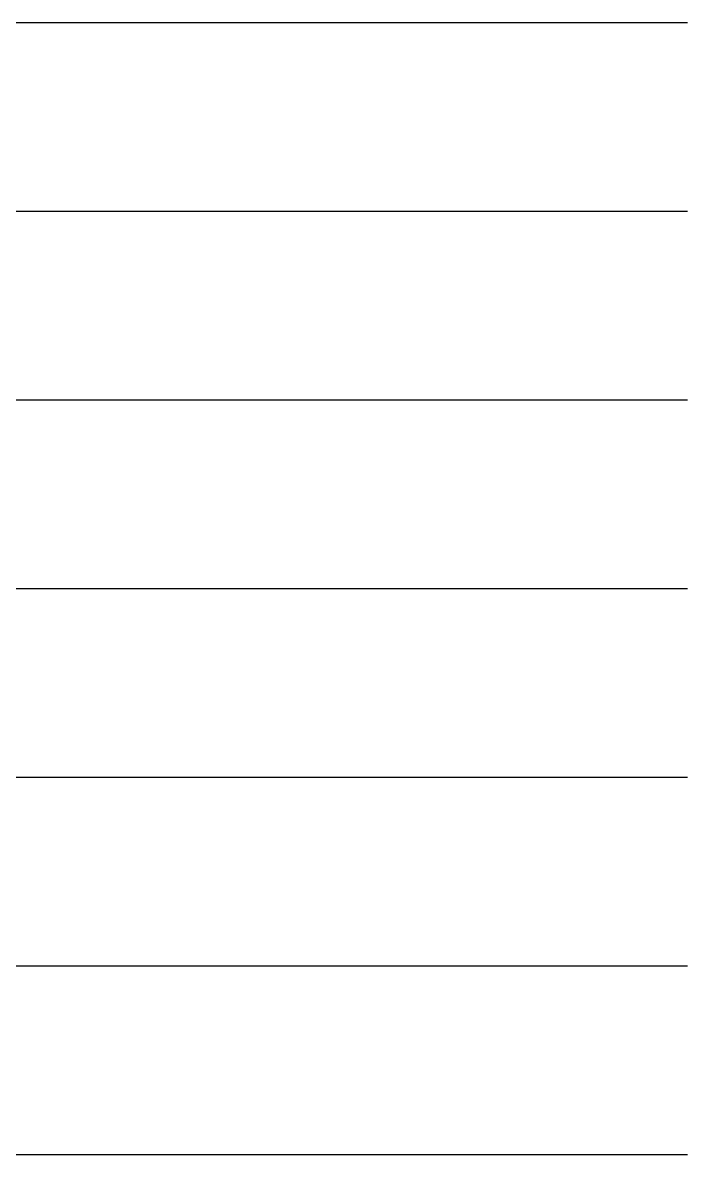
# Model space of a CAD drawing. Header units: millimetres. Extents: x 9.6 to 80, y 10 to 75.
# Drawn here: x 44.8 to 80, y 10 to 70 of the extents above; entities that cross this region are included whole.
import ezdxf

# ---------------------------------------------------------------- set-up
doc = ezdxf.new("R2010")
doc.units = ezdxf.units.MM
doc.header["$MEASUREMENT"] = 0
for name, color, linetype, true_color in [('Layer 01', 1, 'Continuous', 0xff0000), ('Layer 02', 5, 'Continuous', 0x0000ff), ('Layer 03', 4, 'Continuous', 0x00ffff), ('Layer 04', 3, 'Continuous', 0x00ff00), ('Layer 05', 6, 'Continuous', 0xff00ff), ('Layer 06', 7, 'Continuous', 0xffffff), ('Layer 07', 2, 'Continuous', 0xffff00)]:
    doc.layers.add(name, color=color, linetype=linetype, true_color=true_color)

msp = doc.modelspace()

# ---------------------------------------------------------------- linework, layer by layer
at = {"layer": 'Layer 01'}
msp.add_line((30, 70), (80, 70), dxfattribs=at)
at = {"layer": 'Layer 02'}
msp.add_line((30, 60), (80, 60), dxfattribs=at)
at = {"layer": 'Layer 03'}
msp.add_line((30, 50), (80, 50), dxfattribs=at)
at = {"layer": 'Layer 04'}
msp.add_line((30, 40), (80, 40), dxfattribs=at)
at = {"layer": 'Layer 05'}
msp.add_line((30, 30), (80, 30), dxfattribs=at)
at = {"layer": 'Layer 06'}
msp.add_line((30, 20), (80, 20), dxfattribs=at)
at = {"layer": 'Layer 07'}
msp.add_line((30, 10), (80, 10), dxfattribs=at)

doc.saveas('drawing.dxf')
